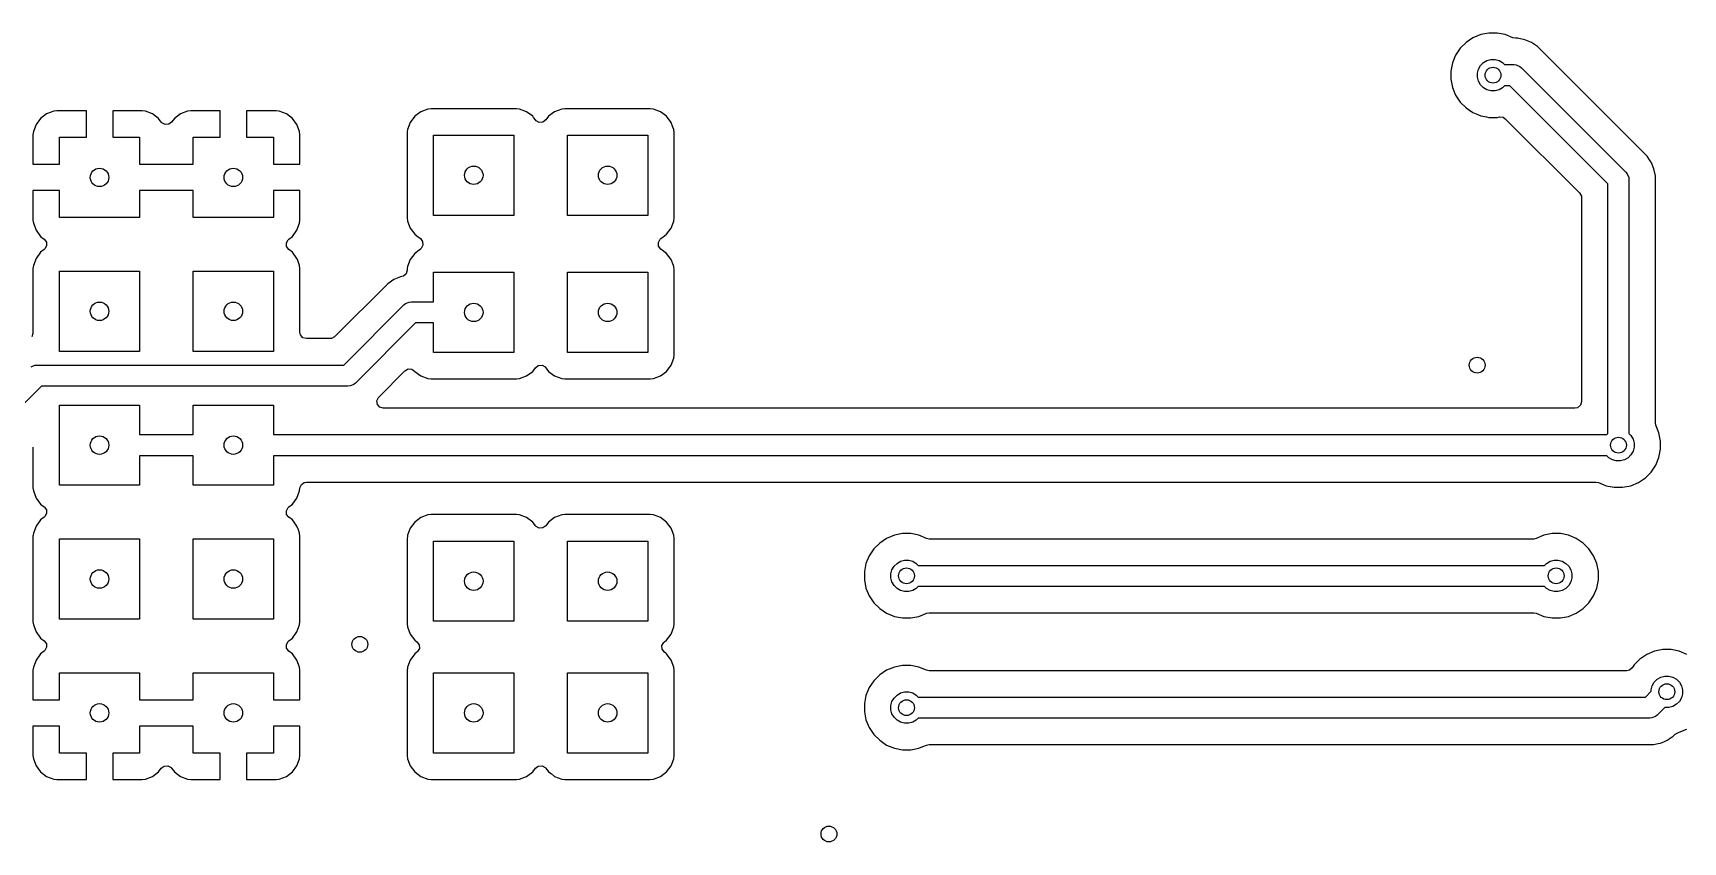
# Model space of a CAD drawing. Header units: inches. Extents: x -1.73 to 1.75, y 0.02 to 4.69.
# Drawn here: x -0.531 to 0.702, y 3.447 to 4.051 of the extents above; entities that cross this region are included whole.
import ezdxf

# ---------------------------------------------------------------- set-up
doc = ezdxf.new("R2010")
doc.units = ezdxf.units.IN
doc.header["$MEASUREMENT"] = 0
doc.layers.add('BLACK', color=250, linetype='CONTINUOUS')

msp = doc.modelspace()

# ---------------------------------------------------------------- linework, layer by layer
at = {"layer": 'BLACK', "linetype": 'CONTINUOUS'}
for p, q in [((0.54, 4.0442), (0.5356, 4.0398)), ((0.5451, 4.0476), (0.54, 4.0442)), ((0.54, 4.0442), (0.54, 4.0442)), ((0.5509, 4.05), (0.5451, 4.0476)), ((0.5451, 4.0476), (0.5451, 4.0476)), ((0.557, 4.0512), (0.5509, 4.05)), ((0.5509, 4.05), (0.5509, 4.05)), ((0.5632, 4.0512), (0.557, 4.0512)), ((0.557, 4.0512), (0.557, 4.0512)), ((0.5693, 4.05), (0.5632, 4.0512)), ((0.5632, 4.0512), (0.5632, 4.0512)), ((0.5749, 4.0476), (0.5693, 4.05)), ((0.5693, 4.05), (0.5693, 4.05)), ((0.5768, 4.0473), (0.5749, 4.0476)), ((0.5785, 4.0473), (0.5768, 4.0473)), ((0.5839, 4.0462), (0.5785, 4.0473)), ((0.5785, 4.0473), (0.5785, 4.0473)), ((0.5785, 4.0473), (0.5785, 4.0473)), ((0.5889, 4.0441), (0.5839, 4.0462)), ((0.5839, 4.0462), (0.5839, 4.0462)), ((0.5934, 4.0411), (0.5889, 4.0441)), ((0.5321, 4.0346), (0.5298, 4.0289)), ((0.5356, 4.0398), (0.5321, 4.0346)), ((0.5321, 4.0346), (0.5321, 4.0346)), ((0.5356, 4.0398), (0.5356, 4.0398)), ((0.5556, 4.0306), (0.5585, 4.0314)), ((0.5585, 4.0314), (0.5616, 4.0314)), ((0.5616, 4.0314), (0.5646, 4.0306)), ((0.6752, 3.9593), (0.5934, 4.0411)), ((0.5298, 4.0289), (0.5286, 4.0228)), ((0.5286, 4.0228), (0.5286, 4.0166)), ((0.5298, 4.0289), (0.5298, 4.0289)), ((0.5484, 4.0212), (0.5492, 4.0242)), ((0.5484, 4.0181), (0.5484, 4.0212)), ((0.5492, 4.0242), (0.5507, 4.0269)), ((0.5507, 4.0269), (0.5529, 4.0291)), ((0.5529, 4.0291), (0.5556, 4.0306)), ((0.5646, 4.0306), (0.5673, 4.0291)), ((0.5673, 4.0291), (0.5688, 4.0276)), ((0.5688, 4.0276), (0.5758, 4.0276)), ((0.5758, 4.0276), (0.5774, 4.0274)), ((0.5774, 4.0274), (0.5802, 4.0262)), ((0.5802, 4.0262), (0.5814, 4.0253)), ((0.5814, 4.0253), (0.6593, 3.9473)), ((0.5286, 4.0166), (0.5298, 4.0105)), ((0.5298, 4.0105), (0.5298, 4.0105)), ((0.5298, 4.0105), (0.5321, 4.0048)), ((0.5492, 4.0152), (0.5484, 4.0181)), ((0.5507, 4.0125), (0.5492, 4.0152)), ((0.5529, 4.0103), (0.5507, 4.0125)), ((0.5556, 4.0088), (0.5529, 4.0103)), ((0.5585, 4.008), (0.5556, 4.0088)), ((0.5616, 4.008), (0.5585, 4.008)), ((0.5646, 4.0088), (0.5616, 4.008)), ((0.5673, 4.0103), (0.5646, 4.0088)), ((0.5688, 4.0118), (0.5673, 4.0103)), ((0.5726, 4.0118), (0.5688, 4.0118)), ((0.6459, 3.9385), (0.5726, 4.0118)), ((-0.2356, 3.9943), (-0.2409, 3.9924)), ((-0.2332, 3.9946), (-0.2356, 3.9943)), ((-0.1695, 3.9946), (-0.2332, 3.9946)), ((-0.2332, 3.9946), (-0.2332, 3.9946)), ((-0.1671, 3.9943), (-0.1695, 3.9946)), ((-0.1695, 3.9946), (-0.1695, 3.9946)), ((-0.1695, 3.9946), (-0.1695, 3.9946)), ((-0.1695, 3.9946), (-0.1695, 3.9946)), ((-0.1618, 3.9924), (-0.1671, 3.9943)), ((-0.1671, 3.9943), (-0.1671, 3.9943)), ((-0.1356, 3.9943), (-0.1409, 3.9924)), ((-0.1332, 3.9946), (-0.1356, 3.9943)), ((-0.0695, 3.9946), (-0.1332, 3.9946)), ((-0.1332, 3.9946), (-0.1332, 3.9946)), ((-0.0671, 3.9943), (-0.0695, 3.9946)), ((-0.0695, 3.9946), (-0.0695, 3.9946)), ((-0.0695, 3.9946), (-0.0695, 3.9946)), ((-0.0695, 3.9946), (-0.0695, 3.9946)), ((-0.0618, 3.9924), (-0.0671, 3.9943)), ((-0.0671, 3.9943), (-0.0671, 3.9943)), ((0.5321, 4.0048), (0.5321, 4.0048)), ((0.5321, 4.0048), (0.5356, 3.9996)), ((0.5356, 3.9996), (0.5356, 3.9996)), ((0.5356, 3.9996), (0.54, 3.9952)), ((0.54, 3.9952), (0.54, 3.9952)), ((0.54, 3.9952), (0.5451, 3.9918)), ((-0.5283, 3.9828), (-0.5303, 3.9775)), ((-0.5249, 3.9874), (-0.5283, 3.9828)), ((-0.5283, 3.9828), (-0.5283, 3.9828)), ((-0.5204, 3.9908), (-0.5249, 3.9874)), ((-0.5249, 3.9874), (-0.5249, 3.9874)), ((-0.5151, 3.9927), (-0.5204, 3.9908)), ((-0.5204, 3.9908), (-0.5204, 3.9908)), ((-0.5128, 3.993), (-0.5151, 3.9927)), ((-0.5151, 3.9927), (-0.5151, 3.9927)), ((-0.4907, 3.993), (-0.5128, 3.993)), ((-0.4907, 3.9733), (-0.4907, 3.993)), ((-0.449, 3.993), (-0.471, 3.993)), ((-0.471, 3.993), (-0.471, 3.9733)), ((-0.4466, 3.9927), (-0.449, 3.993)), ((-0.4413, 3.9908), (-0.4466, 3.9927)), ((-0.4466, 3.9927), (-0.4466, 3.9927)), ((-0.4368, 3.9874), (-0.4413, 3.9908)), ((-0.4413, 3.9908), (-0.4413, 3.9908)), ((-0.4348, 3.9847), (-0.4368, 3.9874)), ((-0.4343, 3.9841), (-0.4348, 3.9847)), ((-0.4319, 3.9828), (-0.4343, 3.9841)), ((-0.4292, 3.983), (-0.4319, 3.9828)), ((-0.427, 3.9847), (-0.4292, 3.983)), ((-0.4249, 3.9874), (-0.427, 3.9847)), ((-0.4204, 3.9908), (-0.4249, 3.9874)), ((-0.4151, 3.9927), (-0.4204, 3.9908)), ((-0.4204, 3.9908), (-0.4204, 3.9908)), ((-0.4128, 3.993), (-0.4151, 3.9927)), ((-0.4151, 3.9927), (-0.4151, 3.9927)), ((-0.3907, 3.993), (-0.4128, 3.993)), ((-0.3907, 3.9733), (-0.3907, 3.993)), ((-0.349, 3.993), (-0.371, 3.993)), ((-0.371, 3.993), (-0.371, 3.9733)), ((-0.3466, 3.9927), (-0.349, 3.993)), ((-0.3413, 3.9908), (-0.3466, 3.9927)), ((-0.3466, 3.9927), (-0.3466, 3.9927)), ((-0.3368, 3.9874), (-0.3413, 3.9908)), ((-0.3413, 3.9908), (-0.3413, 3.9908)), ((-0.3334, 3.9828), (-0.3368, 3.9874)), ((-0.3368, 3.9874), (-0.3368, 3.9874)), ((-0.3314, 3.9775), (-0.3334, 3.9828)), ((-0.3334, 3.9828), (-0.3334, 3.9828)), ((-0.2488, 3.9844), (-0.2508, 3.9791)), ((-0.2454, 3.989), (-0.2488, 3.9844)), ((-0.2488, 3.9844), (-0.2488, 3.9844)), ((-0.2409, 3.9924), (-0.2454, 3.989)), ((-0.2454, 3.989), (-0.2454, 3.989)), ((-0.2409, 3.9924), (-0.2409, 3.9924)), ((-0.1573, 3.989), (-0.1618, 3.9924)), ((-0.1618, 3.9924), (-0.1618, 3.9924)), ((-0.1567, 3.9882), (-0.1573, 3.989)), ((-0.1573, 3.989), (-0.1573, 3.989)), ((-0.1573, 3.989), (-0.1573, 3.989)), ((-0.1553, 3.9863), (-0.1567, 3.9882)), ((-0.1548, 3.9857), (-0.1553, 3.9863)), ((-0.1524, 3.9844), (-0.1548, 3.9857)), ((-0.1496, 3.9846), (-0.1524, 3.9844)), ((-0.1474, 3.9863), (-0.1496, 3.9846)), ((-0.1454, 3.989), (-0.1474, 3.9863)), ((-0.1409, 3.9924), (-0.1454, 3.989)), ((-0.1409, 3.9924), (-0.1409, 3.9924)), ((-0.0573, 3.989), (-0.0618, 3.9924)), ((-0.0618, 3.9924), (-0.0618, 3.9924)), ((-0.0539, 3.9844), (-0.0573, 3.989)), ((-0.0573, 3.989), (-0.0573, 3.989)), ((-0.0526, 3.9809), (-0.0539, 3.9844)), ((-0.0539, 3.9844), (-0.0539, 3.9844)), ((0.5451, 3.9918), (0.5451, 3.9918)), ((0.5451, 3.9918), (0.5475, 3.9908)), ((0.5475, 3.9908), (0.5509, 3.9894)), ((0.5509, 3.9894), (0.5552, 3.9885)), ((0.5552, 3.9885), (0.557, 3.9882)), ((0.557, 3.9882), (0.557, 3.9882)), ((0.557, 3.9882), (0.557, 3.9882)), ((0.557, 3.9882), (0.5632, 3.9882)), ((0.5632, 3.9882), (0.5649, 3.9885)), ((0.5649, 3.9885), (0.5677, 3.9883)), ((0.5677, 3.9883), (0.5693, 3.9872)), ((0.5693, 3.9872), (0.6248, 3.9317)), ((-0.5303, 3.9775), (-0.5306, 3.9752)), ((-0.5306, 3.9752), (-0.5306, 3.9531)), ((-0.5303, 3.9775), (-0.5303, 3.9775)), ((-0.5109, 3.9531), (-0.5109, 3.9733)), ((-0.5109, 3.9733), (-0.4907, 3.9733)), ((-0.471, 3.9733), (-0.4509, 3.9733)), ((-0.4509, 3.9733), (-0.4509, 3.9531)), ((-0.4109, 3.9531), (-0.4109, 3.9733)), ((-0.4109, 3.9733), (-0.3907, 3.9733)), ((-0.371, 3.9733), (-0.3509, 3.9733)), ((-0.3509, 3.9733), (-0.3509, 3.9531)), ((-0.3312, 3.9752), (-0.3314, 3.9775)), ((-0.3314, 3.9775), (-0.3314, 3.9775)), ((-0.3312, 3.9531), (-0.3312, 3.9752)), ((-0.3312, 3.9752), (-0.3312, 3.9752)), ((-0.251, 3.9775), (-0.2511, 3.9768)), ((-0.2511, 3.9768), (-0.2511, 3.9768)), ((-0.2511, 3.9768), (-0.2511, 3.913)), ((-0.2508, 3.9791), (-0.251, 3.9775)), ((-0.2313, 3.9149), (-0.2313, 3.9749)), ((-0.2313, 3.9749), (-0.1713, 3.9749)), ((-0.1713, 3.9749), (-0.1713, 3.9149)), ((-0.1313, 3.9149), (-0.1313, 3.9749)), ((-0.1313, 3.9749), (-0.0713, 3.9749)), ((-0.0713, 3.9749), (-0.0713, 3.9149)), ((-0.0519, 3.9791), (-0.0526, 3.9809)), ((-0.0516, 3.9768), (-0.0519, 3.9791)), ((-0.0516, 3.913), (-0.0516, 3.9768)), ((0.6776, 3.9557), (0.6752, 3.9593)), ((0.6752, 3.9593), (0.6752, 3.9593)), ((-0.5306, 3.9531), (-0.5109, 3.9531)), ((-0.4509, 3.9531), (-0.4109, 3.9531)), ((-0.3509, 3.9531), (-0.3312, 3.9531)), ((0.6593, 3.9473), (0.6603, 3.9461)), ((0.6603, 3.9461), (0.6615, 3.9433)), ((0.6782, 3.9548), (0.6776, 3.9557)), ((0.6776, 3.9557), (0.6776, 3.9557)), ((0.6776, 3.9557), (0.6776, 3.9557)), ((0.6785, 3.9541), (0.6782, 3.9548)), ((0.6782, 3.9548), (0.6782, 3.9548)), ((0.6803, 3.9498), (0.6785, 3.9541)), ((0.6814, 3.9444), (0.6803, 3.9498)), ((0.6803, 3.9498), (0.6803, 3.9498)), ((0.6803, 3.9498), (0.6803, 3.9498)), ((0.6814, 3.7601), (0.6814, 3.9444)), ((-0.5109, 3.9335), (-0.5306, 3.9335)), ((-0.5306, 3.9335), (-0.5306, 3.9114)), ((-0.5109, 3.9133), (-0.5109, 3.9335)), ((-0.4109, 3.9335), (-0.4509, 3.9335)), ((-0.4509, 3.9335), (-0.4509, 3.9133)), ((-0.4109, 3.9133), (-0.4109, 3.9335)), ((-0.3312, 3.9335), (-0.3509, 3.9335)), ((-0.3509, 3.9335), (-0.3509, 3.9133)), ((-0.3312, 3.9114), (-0.3312, 3.9335)), ((0.6459, 3.752), (0.6459, 3.9385)), ((0.6615, 3.9433), (0.6616, 3.9417)), ((0.6616, 3.9417), (0.6616, 3.752)), ((0.6248, 3.9317), (0.6261, 3.9293)), ((0.6261, 3.9293), (0.6262, 3.9283)), ((0.6262, 3.9283), (0.6262, 3.7758)), ((-0.5306, 3.9114), (-0.5303, 3.9091)), ((-0.5303, 3.9091), (-0.5303, 3.9091)), ((-0.5303, 3.9091), (-0.5283, 3.9038)), ((-0.4509, 3.9133), (-0.5109, 3.9133)), ((-0.3509, 3.9133), (-0.4109, 3.9133)), ((-0.3334, 3.9038), (-0.3314, 3.9091)), ((-0.3314, 3.9091), (-0.3312, 3.9114)), ((-0.3314, 3.9091), (-0.3314, 3.9091)), ((-0.3312, 3.9114), (-0.3312, 3.9114)), ((-0.2511, 3.913), (-0.2511, 3.913)), ((-0.2511, 3.913), (-0.2508, 3.9107)), ((-0.2508, 3.9107), (-0.2488, 3.9053)), ((-0.1713, 3.9149), (-0.2313, 3.9149)), ((-0.0713, 3.9149), (-0.1313, 3.9149)), ((-0.0539, 3.9053), (-0.0519, 3.9107)), ((-0.0519, 3.9107), (-0.0516, 3.913)), ((-0.5283, 3.9038), (-0.5283, 3.9038)), ((-0.5283, 3.9038), (-0.5249, 3.8992)), ((-0.5249, 3.8992), (-0.5222, 3.8972)), ((-0.5222, 3.8972), (-0.5206, 3.895)), ((-0.3413, 3.8944), (-0.34, 3.8968)), ((-0.34, 3.8968), (-0.3395, 3.8972)), ((-0.3395, 3.8972), (-0.3368, 3.8992)), ((-0.3368, 3.8992), (-0.3334, 3.9038)), ((-0.3368, 3.8992), (-0.3368, 3.8992)), ((-0.3334, 3.9038), (-0.3334, 3.9038)), ((-0.2488, 3.9053), (-0.2488, 3.9053)), ((-0.2488, 3.9053), (-0.2454, 3.9008)), ((-0.2454, 3.9008), (-0.2454, 3.9008)), ((-0.2454, 3.9008), (-0.2454, 3.9008)), ((-0.2454, 3.9008), (-0.2438, 3.8996)), ((-0.2438, 3.8996), (-0.2412, 3.8976)), ((-0.2412, 3.8976), (-0.2395, 3.8954)), ((-0.2395, 3.8954), (-0.2393, 3.8927)), ((-0.0634, 3.8947), (-0.0621, 3.8972)), ((-0.0621, 3.8972), (-0.0615, 3.8976)), ((-0.0615, 3.8976), (-0.0589, 3.8996)), ((-0.0589, 3.8996), (-0.0573, 3.9008)), ((-0.0573, 3.9008), (-0.0539, 3.9053)), ((-0.5283, 3.8828), (-0.5303, 3.8775)), ((-0.5249, 3.8874), (-0.5283, 3.8828)), ((-0.5283, 3.8828), (-0.5283, 3.8828)), ((-0.5222, 3.8894), (-0.5249, 3.8874)), ((-0.5217, 3.8899), (-0.5222, 3.8894)), ((-0.5204, 3.8923), (-0.5217, 3.8899)), ((-0.5206, 3.895), (-0.5204, 3.8923)), ((-0.3412, 3.8916), (-0.3413, 3.8944)), ((-0.3395, 3.8894), (-0.3412, 3.8916)), ((-0.3368, 3.8874), (-0.3395, 3.8894)), ((-0.3334, 3.8828), (-0.3368, 3.8874)), ((-0.3331, 3.8821), (-0.3334, 3.8828)), ((-0.3334, 3.8828), (-0.3334, 3.8828)), ((-0.2454, 3.8866), (-0.2488, 3.8821)), ((-0.2412, 3.8898), (-0.2454, 3.8866)), ((-0.2406, 3.8902), (-0.2412, 3.8898)), ((-0.2393, 3.8927), (-0.2406, 3.8902)), ((-0.0632, 3.892), (-0.0634, 3.8947)), ((-0.0615, 3.8898), (-0.0632, 3.892)), ((-0.0573, 3.8866), (-0.0615, 3.8898)), ((-0.0539, 3.8821), (-0.0573, 3.8866)), ((-0.0573, 3.8866), (-0.0573, 3.8866)), ((-0.5303, 3.8775), (-0.5306, 3.8752)), ((-0.5306, 3.8752), (-0.5306, 3.8752)), ((-0.5306, 3.8752), (-0.5306, 3.8752)), ((-0.5306, 3.8752), (-0.5306, 3.8268)), ((-0.5109, 3.8133), (-0.5109, 3.8733)), ((-0.5109, 3.8733), (-0.4509, 3.8733)), ((-0.4509, 3.8733), (-0.4509, 3.8133)), ((-0.4109, 3.8133), (-0.4109, 3.8733)), ((-0.4109, 3.8733), (-0.3509, 3.8733)), ((-0.3509, 3.8733), (-0.3509, 3.8133)), ((-0.3314, 3.8775), (-0.3331, 3.8821)), ((-0.3312, 3.8752), (-0.3314, 3.8775)), ((-0.3312, 3.8277), (-0.3312, 3.8752)), ((-0.3312, 3.8752), (-0.3312, 3.8752)), ((-0.3312, 3.8752), (-0.3312, 3.8752)), ((-0.2518, 3.8714), (-0.2539, 3.8696)), ((-0.2511, 3.874), (-0.2518, 3.8714)), ((-0.251, 3.8752), (-0.2511, 3.8744)), ((-0.2511, 3.8744), (-0.2511, 3.8744)), ((-0.2511, 3.8744), (-0.2511, 3.874)), ((-0.2508, 3.8768), (-0.251, 3.8752)), ((-0.2488, 3.8821), (-0.2508, 3.8768)), ((-0.2488, 3.8821), (-0.2488, 3.8821)), ((-0.2313, 3.8504), (-0.2313, 3.8725)), ((-0.2313, 3.8725), (-0.1713, 3.8725)), ((-0.1713, 3.8725), (-0.1713, 3.8125)), ((-0.1313, 3.8125), (-0.1313, 3.8725)), ((-0.1313, 3.8725), (-0.0713, 3.8725)), ((-0.0713, 3.8725), (-0.0713, 3.8125)), ((-0.0522, 3.8775), (-0.0539, 3.8821)), ((-0.0539, 3.8821), (-0.0539, 3.8821)), ((-0.0519, 3.8768), (-0.0522, 3.8775)), ((-0.0516, 3.8744), (-0.0519, 3.8768)), ((-0.0516, 3.8106), (-0.0516, 3.8744)), ((-0.2656, 3.8639), (-0.3053, 3.8243)), ((-0.2611, 3.867), (-0.2656, 3.8639)), ((-0.2656, 3.8639), (-0.2656, 3.8639)), ((-0.2561, 3.869), (-0.2611, 3.867)), ((-0.255, 3.8692), (-0.2561, 3.869)), ((-0.2539, 3.8696), (-0.255, 3.8693)), ((-0.255, 3.8693), (-0.255, 3.8692)), ((-0.2985, 3.8031), (-0.2536, 3.8481)), ((-0.2536, 3.8481), (-0.2524, 3.8491)), ((-0.2524, 3.8491), (-0.2496, 3.8502)), ((-0.2496, 3.8502), (-0.248, 3.8504)), ((-0.248, 3.8504), (-0.2313, 3.8504)), ((-0.2448, 3.8346), (-0.2897, 3.7897)), ((-0.2313, 3.8346), (-0.2448, 3.8346)), ((-0.2313, 3.8125), (-0.2313, 3.8346)), ((-0.5306, 3.8268), (-0.5314, 3.8242)), ((-0.3307, 3.8257), (-0.3312, 3.8277)), ((-0.3289, 3.8236), (-0.3307, 3.8257)), ((-0.3263, 3.8229), (-0.3289, 3.8236)), ((-0.3087, 3.8229), (-0.3263, 3.8229)), ((-0.3077, 3.823), (-0.3087, 3.8229)), ((-0.3053, 3.8243), (-0.3077, 3.823)), ((-0.4509, 3.8133), (-0.5109, 3.8133)), ((-0.3509, 3.8133), (-0.4109, 3.8133)), ((-0.1713, 3.8125), (-0.2313, 3.8125)), ((-0.0713, 3.8125), (-0.1313, 3.8125)), ((-0.0519, 3.8083), (-0.0516, 3.8106)), ((-0.5319, 3.8018), (-0.5291, 3.803)), ((-0.5291, 3.803), (-0.5276, 3.8031)), ((-0.5276, 3.8031), (-0.2985, 3.8031)), ((-0.2723, 3.7792), (-0.2527, 3.7989)), ((-0.2527, 3.7989), (-0.2503, 3.8002)), ((-0.2503, 3.8002), (-0.2475, 3.8)), ((-0.2475, 3.8), (-0.2457, 3.7986)), ((-0.2457, 3.7986), (-0.2457, 3.7987)), ((-0.2457, 3.7987), (-0.2454, 3.7984)), ((-0.2454, 3.7984), (-0.2454, 3.7984)), ((-0.2454, 3.7984), (-0.2454, 3.7984)), ((-0.2454, 3.7984), (-0.2409, 3.795)), ((-0.1618, 3.795), (-0.1573, 3.7984)), ((-0.1573, 3.7984), (-0.1553, 3.8011)), ((-0.1553, 3.8011), (-0.1531, 3.8028)), ((-0.1531, 3.8028), (-0.1503, 3.803)), ((-0.1503, 3.803), (-0.1479, 3.8017)), ((-0.1479, 3.8017), (-0.1474, 3.8011)), ((-0.1474, 3.8011), (-0.1454, 3.7984)), ((-0.1454, 3.7984), (-0.1454, 3.7984)), ((-0.1454, 3.7984), (-0.1409, 3.795)), ((-0.0618, 3.795), (-0.0573, 3.7984)), ((-0.0573, 3.7984), (-0.0539, 3.803)), ((-0.0539, 3.803), (-0.0519, 3.8083)), ((-0.5243, 3.7874), (-0.6693, 3.6424)), ((-0.2953, 3.7874), (-0.5243, 3.7874)), ((-0.2937, 3.7876), (-0.2953, 3.7874)), ((-0.2909, 3.7887), (-0.2937, 3.7876)), ((-0.2897, 3.7897), (-0.2909, 3.7887)), ((-0.2409, 3.795), (-0.2409, 3.795)), ((-0.2409, 3.795), (-0.2356, 3.7931)), ((-0.2356, 3.7931), (-0.2356, 3.7931)), ((-0.2356, 3.7931), (-0.2353, 3.793)), ((-0.2353, 3.793), (-0.2332, 3.7928)), ((-0.2332, 3.7928), (-0.1695, 3.7928)), ((-0.1695, 3.7928), (-0.1671, 3.7931)), ((-0.1671, 3.7931), (-0.1618, 3.795)), ((-0.1409, 3.795), (-0.1409, 3.795)), ((-0.1409, 3.795), (-0.1356, 3.7931)), ((-0.1356, 3.7931), (-0.1356, 3.7931)), ((-0.1356, 3.7931), (-0.1353, 3.793)), ((-0.1353, 3.793), (-0.1332, 3.7928)), ((-0.1332, 3.7928), (-0.0695, 3.7928)), ((-0.0695, 3.7928), (-0.0671, 3.7931)), ((-0.0671, 3.7931), (-0.0618, 3.795)), ((-0.5109, 3.7133), (-0.5109, 3.7733)), ((-0.5109, 3.7733), (-0.4509, 3.7733)), ((-0.4509, 3.7733), (-0.4509, 3.7512)), ((-0.4109, 3.7512), (-0.4109, 3.7733)), ((-0.4109, 3.7733), (-0.3509, 3.7733)), ((-0.3509, 3.7733), (-0.3509, 3.7512)), ((-0.2737, 3.7765), (-0.2726, 3.779)), ((-0.2733, 3.7737), (-0.2737, 3.7765)), ((-0.2715, 3.7717), (-0.2733, 3.7737)), ((-0.2726, 3.779), (-0.2723, 3.7792)), ((0.6254, 3.7731), (0.6233, 3.7713)), ((0.6262, 3.7758), (0.6254, 3.7731)), ((-0.2689, 3.7709), (-0.2715, 3.7717)), ((0.6213, 3.7709), (-0.2689, 3.7709)), ((0.6233, 3.7713), (0.6213, 3.7709)), ((0.6817, 3.7582), (0.6814, 3.7601)), ((-0.4509, 3.7512), (-0.4109, 3.7512)), ((-0.3509, 3.7512), (0.6451, 3.7512)), ((0.6451, 3.7512), (0.6459, 3.752)), ((0.6616, 3.752), (0.6631, 3.7505)), ((0.6631, 3.7505), (0.6647, 3.7478)), ((0.6647, 3.7478), (0.6655, 3.7448)), ((0.6841, 3.7525), (0.6817, 3.7582)), ((0.6853, 3.7464), (0.6841, 3.7525)), ((0.6841, 3.7525), (0.6841, 3.7525)), ((-0.5306, 3.7418), (-0.5306, 3.7415)), ((-0.5306, 3.7415), (-0.5306, 3.7114)), ((-0.4109, 3.7354), (-0.4509, 3.7354)), ((-0.4509, 3.7354), (-0.4509, 3.7133)), ((-0.4109, 3.7133), (-0.4109, 3.7354)), ((0.6451, 3.7354), (-0.3509, 3.7354)), ((-0.3509, 3.7354), (-0.3509, 3.7133)), ((0.6466, 3.7339), (0.6451, 3.7354)), ((0.6631, 3.7361), (0.661, 3.7339)), ((0.6647, 3.7388), (0.6631, 3.7361)), ((0.6655, 3.7418), (0.6647, 3.7388)), ((0.6655, 3.7448), (0.6655, 3.7418)), ((0.6841, 3.7341), (0.6853, 3.7402)), ((0.6853, 3.7402), (0.6853, 3.7464)), ((0.6853, 3.7464), (0.6853, 3.7464)), ((0.6853, 3.7464), (0.6853, 3.7464)), ((0.6493, 3.7324), (0.6466, 3.7339)), ((0.6522, 3.7316), (0.6493, 3.7324)), ((0.6553, 3.7316), (0.6522, 3.7316)), ((0.6583, 3.7324), (0.6553, 3.7316)), ((0.661, 3.7339), (0.6583, 3.7324)), ((0.6739, 3.7188), (0.6783, 3.7232)), ((0.6783, 3.7232), (0.6817, 3.7284)), ((0.6817, 3.7284), (0.6841, 3.7341)), ((-0.5306, 3.7114), (-0.5306, 3.7114)), ((-0.5306, 3.7114), (-0.5303, 3.7091)), ((-0.4509, 3.7133), (-0.5109, 3.7133)), ((-0.3509, 3.7133), (-0.4109, 3.7133)), ((-0.3314, 3.7091), (-0.3312, 3.7114)), ((-0.3312, 3.7114), (-0.3301, 3.7139)), ((-0.3301, 3.7139), (-0.3279, 3.7155)), ((-0.3279, 3.7155), (-0.3263, 3.7157)), ((-0.3263, 3.7157), (0.637, 3.7157)), ((0.637, 3.7157), (0.6389, 3.7154)), ((0.6389, 3.7154), (0.6424, 3.7139)), ((0.6424, 3.7139), (0.6446, 3.713)), ((0.6446, 3.713), (0.6507, 3.7118)), ((0.6507, 3.7118), (0.6507, 3.7118)), ((0.6507, 3.7118), (0.6507, 3.7118)), ((0.6507, 3.7118), (0.6569, 3.7118)), ((0.6569, 3.7118), (0.663, 3.713)), ((0.6569, 3.7118), (0.6569, 3.7118)), ((0.663, 3.713), (0.6687, 3.7154)), ((0.6687, 3.7154), (0.6739, 3.7188)), ((-0.5303, 3.7091), (-0.5283, 3.7038)), ((-0.5283, 3.7038), (-0.5283, 3.7038)), ((-0.5283, 3.7038), (-0.5249, 3.6992)), ((-0.5249, 3.6992), (-0.5249, 3.6992)), ((-0.5249, 3.6992), (-0.5249, 3.6992)), ((-0.5249, 3.6992), (-0.523, 3.6978)), ((-0.3395, 3.6972), (-0.3368, 3.6992)), ((-0.3368, 3.6992), (-0.3334, 3.7038)), ((-0.3334, 3.7038), (-0.3314, 3.7091)), ((-0.5249, 3.6874), (-0.5283, 3.6828)), ((-0.5223, 3.6894), (-0.5249, 3.6874)), ((-0.523, 3.6978), (-0.5223, 3.6972)), ((-0.5223, 3.6972), (-0.5206, 3.695)), ((-0.5217, 3.6899), (-0.5223, 3.6894)), ((-0.5204, 3.6923), (-0.5217, 3.6899)), ((-0.5206, 3.695), (-0.5204, 3.6923)), ((-0.3413, 3.6943), (-0.34, 3.6968)), ((-0.3411, 3.6916), (-0.3413, 3.6943)), ((-0.3395, 3.6894), (-0.3411, 3.6916)), ((-0.34, 3.6968), (-0.3395, 3.6972)), ((-0.3368, 3.6874), (-0.3395, 3.6894)), ((-0.3356, 3.6858), (-0.3368, 3.6874)), ((-0.3334, 3.6828), (-0.3356, 3.6858)), ((-0.2454, 3.6858), (-0.2488, 3.6813)), ((-0.2409, 3.6892), (-0.2454, 3.6858)), ((-0.2454, 3.6858), (-0.2454, 3.6858)), ((-0.2356, 3.6912), (-0.2409, 3.6892)), ((-0.2409, 3.6892), (-0.2409, 3.6892)), ((-0.2332, 3.6914), (-0.2356, 3.6912)), ((-0.1695, 3.6914), (-0.2332, 3.6914)), ((-0.2332, 3.6914), (-0.2332, 3.6914)), ((-0.1671, 3.6912), (-0.1695, 3.6914)), ((-0.1695, 3.6914), (-0.1695, 3.6914)), ((-0.1695, 3.6914), (-0.1695, 3.6914)), ((-0.1695, 3.6914), (-0.1695, 3.6914)), ((-0.1618, 3.6892), (-0.1671, 3.6912)), ((-0.1671, 3.6912), (-0.1671, 3.6912)), ((-0.1573, 3.6858), (-0.1618, 3.6892)), ((-0.1618, 3.6892), (-0.1618, 3.6892)), ((-0.1564, 3.6847), (-0.1573, 3.6858)), ((-0.1573, 3.6858), (-0.1573, 3.6858)), ((-0.1573, 3.6858), (-0.1573, 3.6858)), ((-0.1454, 3.6858), (-0.1474, 3.6831)), ((-0.1409, 3.6892), (-0.1454, 3.6858)), ((-0.1356, 3.6912), (-0.1409, 3.6892)), ((-0.1409, 3.6892), (-0.1409, 3.6892)), ((-0.1332, 3.6914), (-0.1356, 3.6912)), ((-0.0695, 3.6914), (-0.1332, 3.6914)), ((-0.1332, 3.6914), (-0.1332, 3.6914)), ((-0.0671, 3.6912), (-0.0695, 3.6914)), ((-0.0695, 3.6914), (-0.0695, 3.6914)), ((-0.0695, 3.6914), (-0.0695, 3.6914)), ((-0.0695, 3.6914), (-0.0695, 3.6914)), ((-0.0618, 3.6892), (-0.0671, 3.6912)), ((-0.0671, 3.6912), (-0.0671, 3.6912)), ((-0.0573, 3.6858), (-0.0618, 3.6892)), ((-0.0618, 3.6892), (-0.0618, 3.6892)), ((-0.0539, 3.6813), (-0.0573, 3.6858)), ((-0.0573, 3.6858), (-0.0573, 3.6858)), ((-0.5305, 3.676), (-0.5306, 3.6752)), ((-0.5306, 3.6752), (-0.5306, 3.6752)), ((-0.5306, 3.6752), (-0.5306, 3.6114)), ((-0.5303, 3.6775), (-0.5305, 3.676)), ((-0.5283, 3.6828), (-0.5303, 3.6775)), ((-0.5283, 3.6828), (-0.5283, 3.6828)), ((-0.5109, 3.6133), (-0.5109, 3.6733)), ((-0.5109, 3.6733), (-0.4509, 3.6733)), ((-0.4509, 3.6733), (-0.4509, 3.6133)), ((-0.4109, 3.6133), (-0.4109, 3.6733)), ((-0.4109, 3.6733), (-0.3509, 3.6733)), ((-0.3509, 3.6733), (-0.3509, 3.6133)), ((-0.3323, 3.68), (-0.3334, 3.6828)), ((-0.3334, 3.6828), (-0.3334, 3.6828)), ((-0.3314, 3.6775), (-0.3323, 3.68)), ((-0.3312, 3.6752), (-0.3314, 3.6775)), ((-0.3312, 3.6736), (-0.3312, 3.6752)), ((-0.3312, 3.6114), (-0.3312, 3.6736)), ((-0.2509, 3.675), (-0.2511, 3.6736)), ((-0.2511, 3.6736), (-0.2511, 3.6736)), ((-0.2511, 3.6736), (-0.2511, 3.6098)), ((-0.2508, 3.676), (-0.2509, 3.675)), ((-0.2488, 3.6813), (-0.2508, 3.676)), ((-0.2488, 3.6813), (-0.2488, 3.6813)), ((-0.1553, 3.6831), (-0.1564, 3.6847)), ((-0.1548, 3.6826), (-0.1553, 3.6831)), ((-0.1524, 3.6813), (-0.1548, 3.6826)), ((-0.1496, 3.6815), (-0.1524, 3.6813)), ((-0.1474, 3.6831), (-0.1496, 3.6815)), ((-0.0519, 3.676), (-0.0539, 3.6813)), ((-0.0539, 3.6813), (-0.0539, 3.6813)), ((-0.0516, 3.6736), (-0.0519, 3.676)), ((-0.0519, 3.676), (-0.0519, 3.676)), ((-0.0516, 3.6488), (-0.0516, 3.6736)), ((0.1071, 3.6736), (0.102, 3.6701)), ((0.1129, 3.676), (0.1071, 3.6736)), ((0.1071, 3.6736), (0.1071, 3.6736)), ((0.1189, 3.6772), (0.1129, 3.676)), ((0.1129, 3.676), (0.1129, 3.676)), ((0.1252, 3.6772), (0.1189, 3.6772)), ((0.1189, 3.6772), (0.1189, 3.6772)), ((0.1312, 3.676), (0.1252, 3.6772)), ((0.1252, 3.6772), (0.1252, 3.6772)), ((0.1369, 3.6736), (0.1312, 3.676)), ((0.1312, 3.676), (0.1312, 3.676)), ((0.1388, 3.6732), (0.1369, 3.6736)), ((0.5906, 3.6732), (0.1388, 3.6732)), ((0.5924, 3.6736), (0.5906, 3.6732)), ((0.5981, 3.676), (0.5924, 3.6736)), ((0.6042, 3.6772), (0.5981, 3.676)), ((0.5981, 3.676), (0.5981, 3.676)), ((0.6104, 3.6772), (0.6042, 3.6772)), ((0.6042, 3.6772), (0.6042, 3.6772)), ((0.6165, 3.676), (0.6104, 3.6772)), ((0.6104, 3.6772), (0.6104, 3.6772)), ((0.6222, 3.6736), (0.6165, 3.676)), ((0.6165, 3.676), (0.6165, 3.676)), ((0.6274, 3.6701), (0.6222, 3.6736)), ((0.6222, 3.6736), (0.6222, 3.6736)), ((-0.2313, 3.6117), (-0.2313, 3.6717)), ((-0.2313, 3.6717), (-0.1713, 3.6717)), ((-0.1713, 3.6717), (-0.1713, 3.6117)), ((-0.1313, 3.6117), (-0.1313, 3.6717)), ((-0.1313, 3.6717), (-0.0713, 3.6717)), ((-0.0713, 3.6717), (-0.0713, 3.6117)), ((0.0976, 3.6658), (0.0941, 3.6606)), ((0.102, 3.6701), (0.0976, 3.6658)), ((0.0976, 3.6658), (0.0976, 3.6658)), ((0.102, 3.6701), (0.102, 3.6701)), ((0.6318, 3.6658), (0.6274, 3.6701)), ((0.6274, 3.6701), (0.6274, 3.6701)), ((0.6352, 3.6606), (0.6318, 3.6658)), ((0.6318, 3.6658), (0.6318, 3.6658)), ((-0.0516, 3.6098), (-0.0516, 3.6488)), ((0.0917, 3.6549), (0.0905, 3.6488)), ((0.0905, 3.6488), (0.0905, 3.6426)), ((0.0941, 3.6606), (0.0917, 3.6549)), ((0.0917, 3.6549), (0.0917, 3.6549)), ((0.0941, 3.6606), (0.0941, 3.6606)), ((0.1103, 3.6472), (0.1111, 3.6502)), ((0.1111, 3.6502), (0.1127, 3.6529)), ((0.1127, 3.6529), (0.1149, 3.655)), ((0.1149, 3.655), (0.1175, 3.6566)), ((0.1175, 3.6566), (0.1205, 3.6574)), ((0.1205, 3.6574), (0.1236, 3.6574)), ((0.1236, 3.6574), (0.1266, 3.6566)), ((0.1266, 3.6566), (0.1292, 3.655)), ((0.1292, 3.655), (0.1307, 3.6535)), ((0.1307, 3.6535), (0.5986, 3.6535)), ((0.5986, 3.6535), (0.6001, 3.655)), ((0.6001, 3.655), (0.6028, 3.6566)), ((0.6028, 3.6566), (0.6058, 3.6574)), ((0.6058, 3.6574), (0.6089, 3.6574)), ((0.6089, 3.6574), (0.6118, 3.6566)), ((0.6118, 3.6566), (0.6145, 3.655)), ((0.6145, 3.655), (0.6167, 3.6529)), ((0.6167, 3.6529), (0.6182, 3.6502)), ((0.6182, 3.6502), (0.619, 3.6472)), ((0.6376, 3.6549), (0.6352, 3.6606)), ((0.6352, 3.6606), (0.6352, 3.6606)), ((0.6388, 3.6488), (0.6376, 3.6549)), ((0.6376, 3.6549), (0.6376, 3.6549)), ((0.6376, 3.6549), (0.6376, 3.6549)), ((0.6388, 3.6426), (0.6388, 3.6488)), ((0.6388, 3.6488), (0.6388, 3.6488)), ((0.6388, 3.6488), (0.6388, 3.6488)), ((0.0905, 3.6426), (0.0917, 3.6365)), ((0.0917, 3.6365), (0.0917, 3.6365)), ((0.0917, 3.6365), (0.0941, 3.6307)), ((0.1103, 3.6441), (0.1103, 3.6472)), ((0.1111, 3.6411), (0.1103, 3.6441)), ((0.1127, 3.6385), (0.1111, 3.6411)), ((0.1149, 3.6363), (0.1127, 3.6385)), ((0.1175, 3.6348), (0.1149, 3.6363)), ((0.1292, 3.6363), (0.1266, 3.6348)), ((0.1307, 3.6378), (0.1292, 3.6363)), ((0.5986, 3.6378), (0.1307, 3.6378)), ((0.6001, 3.6363), (0.5986, 3.6378)), ((0.6028, 3.6348), (0.6001, 3.6363)), ((0.6145, 3.6363), (0.6118, 3.6348)), ((0.6167, 3.6385), (0.6145, 3.6363)), ((0.6182, 3.6411), (0.6167, 3.6385)), ((0.619, 3.6441), (0.6182, 3.6411)), ((0.619, 3.6472), (0.619, 3.6441)), ((0.6352, 3.6307), (0.6376, 3.6365)), ((0.6376, 3.6365), (0.6388, 3.6426)), ((0.0941, 3.6307), (0.0941, 3.6307)), ((0.0941, 3.6307), (0.0976, 3.6256)), ((0.0976, 3.6256), (0.0976, 3.6256)), ((0.0976, 3.6256), (0.102, 3.6212)), ((0.1205, 3.634), (0.1175, 3.6348)), ((0.1236, 3.634), (0.1205, 3.634)), ((0.1266, 3.6348), (0.1236, 3.634)), ((0.6058, 3.634), (0.6028, 3.6348)), ((0.6089, 3.634), (0.6058, 3.634)), ((0.6118, 3.6348), (0.6089, 3.634)), ((0.6274, 3.6212), (0.6318, 3.6256)), ((0.6318, 3.6256), (0.6352, 3.6307)), ((-0.4509, 3.6133), (-0.5109, 3.6133)), ((-0.3509, 3.6133), (-0.4109, 3.6133)), ((-0.1713, 3.6117), (-0.2313, 3.6117)), ((-0.0713, 3.6117), (-0.1313, 3.6117)), ((0.102, 3.6212), (0.102, 3.6212)), ((0.102, 3.6212), (0.1071, 3.6177)), ((0.1071, 3.6177), (0.1071, 3.6177)), ((0.1071, 3.6177), (0.1129, 3.6154)), ((0.1129, 3.6154), (0.1129, 3.6154)), ((0.1129, 3.6154), (0.1189, 3.6142)), ((0.1189, 3.6142), (0.1189, 3.6142)), ((0.1189, 3.6142), (0.1189, 3.6142)), ((0.1189, 3.6142), (0.1252, 3.6142)), ((0.1252, 3.6142), (0.1312, 3.6154)), ((0.1252, 3.6142), (0.1252, 3.6142)), ((0.1312, 3.6154), (0.1342, 3.6166)), ((0.1342, 3.6166), (0.1369, 3.6177)), ((0.1369, 3.6177), (0.1388, 3.6181)), ((0.1388, 3.6181), (0.5906, 3.6181)), ((0.5906, 3.6181), (0.5924, 3.6177)), ((0.5924, 3.6177), (0.5981, 3.6154)), ((0.5981, 3.6154), (0.5981, 3.6154)), ((0.5981, 3.6154), (0.6042, 3.6142)), ((0.6042, 3.6142), (0.6042, 3.6142)), ((0.6042, 3.6142), (0.6042, 3.6142)), ((0.6042, 3.6142), (0.6104, 3.6142)), ((0.6104, 3.6142), (0.6165, 3.6154)), ((0.6104, 3.6142), (0.6104, 3.6142)), ((0.6165, 3.6154), (0.6222, 3.6177)), ((0.6222, 3.6177), (0.6274, 3.6212)), ((-0.5306, 3.6114), (-0.5306, 3.6114)), ((-0.5306, 3.6114), (-0.5303, 3.6091)), ((-0.5303, 3.6091), (-0.5283, 3.6038)), ((-0.5283, 3.6038), (-0.5283, 3.6038)), ((-0.5283, 3.6038), (-0.5249, 3.5992)), ((-0.3368, 3.5992), (-0.3334, 3.6038)), ((-0.3334, 3.6038), (-0.3314, 3.6091)), ((-0.3314, 3.6091), (-0.3312, 3.6114)), ((-0.2511, 3.6098), (-0.2511, 3.6098)), ((-0.2511, 3.6098), (-0.2508, 3.6075)), ((-0.2508, 3.6075), (-0.2488, 3.6022)), ((-0.2488, 3.6022), (-0.2488, 3.6022)), ((-0.2488, 3.6022), (-0.2454, 3.5977)), ((-0.0573, 3.5977), (-0.0539, 3.6022)), ((-0.0539, 3.6022), (-0.0519, 3.6075)), ((-0.0519, 3.6075), (-0.0516, 3.6098)), ((-0.5249, 3.5874), (-0.5283, 3.5828)), ((-0.5249, 3.5992), (-0.5249, 3.5992)), ((-0.5249, 3.5992), (-0.5222, 3.5972)), ((-0.5222, 3.5894), (-0.5249, 3.5874)), ((-0.5222, 3.5972), (-0.5206, 3.595)), ((-0.5217, 3.5898), (-0.5222, 3.5894)), ((-0.5204, 3.5923), (-0.5217, 3.5898)), ((-0.5206, 3.595), (-0.5204, 3.5923)), ((-0.3413, 3.5943), (-0.34, 3.5967)), ((-0.3412, 3.5916), (-0.3413, 3.5943)), ((-0.3395, 3.5894), (-0.3412, 3.5916)), ((-0.34, 3.5967), (-0.3395, 3.5972)), ((-0.3395, 3.5972), (-0.3368, 3.5992)), ((-0.3368, 3.5874), (-0.3395, 3.5894)), ((-0.3334, 3.5828), (-0.3368, 3.5874)), ((-0.2454, 3.5874), (-0.2488, 3.5828)), ((-0.2454, 3.5977), (-0.2454, 3.5977)), ((-0.2454, 3.5977), (-0.2438, 3.5964)), ((-0.2438, 3.5886), (-0.2454, 3.5874)), ((-0.2454, 3.5874), (-0.2454, 3.5874)), ((-0.2438, 3.5964), (-0.2421, 3.5942)), ((-0.2433, 3.5891), (-0.2438, 3.5886)), ((-0.2419, 3.5915), (-0.2433, 3.5891)), ((-0.2421, 3.5942), (-0.2419, 3.5915)), ((-0.0608, 3.5936), (-0.0594, 3.596)), ((-0.0606, 3.5908), (-0.0608, 3.5936)), ((-0.0589, 3.5886), (-0.0606, 3.5908)), ((-0.0594, 3.596), (-0.0589, 3.5964)), ((-0.0589, 3.5964), (-0.0573, 3.5977)), ((-0.0578, 3.5878), (-0.0589, 3.5886)), ((-0.0573, 3.5874), (-0.0578, 3.5878)), ((-0.0539, 3.5828), (-0.0573, 3.5874)), ((-0.0573, 3.5874), (-0.0573, 3.5874)), ((0.6751, 3.587), (0.6699, 3.5835)), ((0.6808, 3.5894), (0.6751, 3.587)), ((0.6751, 3.587), (0.6751, 3.587)), ((0.6869, 3.5906), (0.6808, 3.5894)), ((0.6808, 3.5894), (0.6808, 3.5894)), ((0.6931, 3.5906), (0.6869, 3.5906)), ((0.6869, 3.5906), (0.6869, 3.5906)), ((0.6992, 3.5894), (0.6931, 3.5906)), ((0.6931, 3.5906), (0.6931, 3.5906)), ((0.7049, 3.587), (0.6992, 3.5894)), ((0.6992, 3.5894), (0.6992, 3.5894)), ((-0.5303, 3.5775), (-0.5306, 3.5752)), ((-0.5306, 3.5752), (-0.5306, 3.5531)), ((-0.5283, 3.5828), (-0.5303, 3.5775)), ((-0.5303, 3.5775), (-0.5303, 3.5775)), ((-0.5283, 3.5828), (-0.5283, 3.5828)), ((-0.3314, 3.5775), (-0.3334, 3.5828)), ((-0.3334, 3.5828), (-0.3334, 3.5828)), ((-0.3312, 3.5752), (-0.3314, 3.5775)), ((-0.3314, 3.5775), (-0.3314, 3.5775)), ((-0.3312, 3.5531), (-0.3312, 3.5752)), ((-0.3312, 3.5752), (-0.3312, 3.5752)), ((-0.2509, 3.577), (-0.2511, 3.5752)), ((-0.2511, 3.5752), (-0.2511, 3.5752)), ((-0.2511, 3.5752), (-0.2511, 3.5114)), ((-0.2508, 3.5775), (-0.2509, 3.577)), ((-0.2488, 3.5828), (-0.2508, 3.5775)), ((-0.2488, 3.5828), (-0.2488, 3.5828)), ((-0.0519, 3.5775), (-0.0539, 3.5828)), ((-0.0539, 3.5828), (-0.0539, 3.5828)), ((-0.0516, 3.5752), (-0.0519, 3.5775)), ((-0.0519, 3.5775), (-0.0519, 3.5775)), ((-0.0516, 3.5503), (-0.0516, 3.5752)), ((0.1071, 3.5752), (0.102, 3.5717)), ((0.1129, 3.5775), (0.1071, 3.5752)), ((0.1071, 3.5752), (0.1071, 3.5752)), ((0.1189, 3.5788), (0.1129, 3.5775)), ((0.1129, 3.5775), (0.1129, 3.5775)), ((0.1252, 3.5788), (0.1189, 3.5788)), ((0.1189, 3.5788), (0.1189, 3.5788)), ((0.1312, 3.5775), (0.1252, 3.5788)), ((0.1252, 3.5788), (0.1252, 3.5788)), ((0.1369, 3.5752), (0.1312, 3.5775)), ((0.1312, 3.5775), (0.1312, 3.5775)), ((0.1388, 3.5748), (0.1369, 3.5752)), ((0.66, 3.5748), (0.1388, 3.5748)), ((0.662, 3.5752), (0.66, 3.5748)), ((0.6641, 3.577), (0.662, 3.5752)), ((0.6655, 3.5791), (0.6641, 3.577)), ((0.6699, 3.5835), (0.6655, 3.5791)), ((0.6655, 3.5791), (0.6655, 3.5791)), ((0.6699, 3.5835), (0.6699, 3.5835)), ((-0.5109, 3.5531), (-0.5109, 3.5733)), ((-0.5109, 3.5733), (-0.4509, 3.5733)), ((-0.4509, 3.5733), (-0.4509, 3.5531)), ((-0.4109, 3.5531), (-0.4109, 3.5733)), ((-0.4109, 3.5733), (-0.3509, 3.5733)), ((-0.3509, 3.5733), (-0.3509, 3.5531)), ((-0.2313, 3.5133), (-0.2313, 3.5733)), ((-0.2313, 3.5733), (-0.1713, 3.5733)), ((-0.1713, 3.5733), (-0.1713, 3.5133)), ((-0.1313, 3.5133), (-0.1313, 3.5733)), ((-0.1313, 3.5733), (-0.0713, 3.5733)), ((-0.0713, 3.5733), (-0.0713, 3.5133)), ((0.0976, 3.5673), (0.0941, 3.5622)), ((0.102, 3.5717), (0.0976, 3.5673)), ((0.0976, 3.5673), (0.0976, 3.5673)), ((0.102, 3.5717), (0.102, 3.5717)), ((0.6783, 3.5606), (0.6791, 3.5636)), ((0.6791, 3.5636), (0.6806, 3.5662)), ((0.6806, 3.5662), (0.6828, 3.5684)), ((0.6828, 3.5684), (0.6855, 3.57)), ((0.6855, 3.57), (0.6885, 3.5708)), ((0.6885, 3.5708), (0.6915, 3.5708)), ((0.6915, 3.5708), (0.6945, 3.57)), ((0.6945, 3.57), (0.6972, 3.5684)), ((0.6972, 3.5684), (0.6994, 3.5662)), ((0.6994, 3.5662), (0.7009, 3.5636)), ((0.7009, 3.5636), (0.7017, 3.5606)), ((-0.5306, 3.5531), (-0.5109, 3.5531)), ((-0.4509, 3.5531), (-0.4109, 3.5531)), ((-0.3509, 3.5531), (-0.3312, 3.5531)), ((-0.0516, 3.5114), (-0.0516, 3.5503)), ((0.0917, 3.5564), (0.0905, 3.5503)), ((0.0905, 3.5503), (0.0905, 3.5441)), ((0.0941, 3.5622), (0.0917, 3.5564)), ((0.0917, 3.5564), (0.0917, 3.5564)), ((0.0941, 3.5622), (0.0941, 3.5622)), ((0.1103, 3.5488), (0.1111, 3.5518)), ((0.1111, 3.5518), (0.1127, 3.5544)), ((0.1127, 3.5544), (0.1149, 3.5566)), ((0.1149, 3.5566), (0.1175, 3.5582)), ((0.1175, 3.5582), (0.1205, 3.559)), ((0.1205, 3.559), (0.1236, 3.559)), ((0.1236, 3.559), (0.1266, 3.5582)), ((0.1266, 3.5582), (0.1292, 3.5566)), ((0.1292, 3.5566), (0.1307, 3.5551)), ((0.1307, 3.5551), (0.6739, 3.5551)), ((0.6739, 3.5551), (0.6783, 3.5595)), ((0.6783, 3.5595), (0.6783, 3.5606)), ((0.6994, 3.5519), (0.6972, 3.5497)), ((0.7009, 3.5545), (0.6994, 3.5519)), ((0.7017, 3.5575), (0.7009, 3.5545)), ((0.7017, 3.5606), (0.7017, 3.5575)), ((0.0905, 3.5441), (0.0917, 3.5381)), ((0.0917, 3.5381), (0.0917, 3.5381)), ((0.0917, 3.5381), (0.0941, 3.5323)), ((0.1103, 3.5457), (0.1103, 3.5488)), ((0.1111, 3.5427), (0.1103, 3.5457)), ((0.1127, 3.5401), (0.1111, 3.5427)), ((0.1149, 3.5379), (0.1127, 3.5401)), ((0.1175, 3.5363), (0.1149, 3.5379)), ((0.1292, 3.5379), (0.1266, 3.5363)), ((0.1307, 3.5394), (0.1292, 3.5379)), ((0.6772, 3.5394), (0.1307, 3.5394)), ((0.6787, 3.5395), (0.6772, 3.5394)), ((0.6815, 3.5407), (0.6787, 3.5395)), ((0.6827, 3.5417), (0.6815, 3.5407)), ((0.6884, 3.5474), (0.6827, 3.5417)), ((0.6885, 3.5473), (0.6884, 3.5474)), ((0.6915, 3.5473), (0.6885, 3.5473)), ((0.6945, 3.5481), (0.6915, 3.5473)), ((0.6972, 3.5497), (0.6945, 3.5481)), ((-0.5306, 3.5335), (-0.5306, 3.5114)), ((-0.5109, 3.5335), (-0.5306, 3.5335)), ((-0.5109, 3.5133), (-0.5109, 3.5335)), ((-0.4509, 3.5335), (-0.4509, 3.5133)), ((-0.4109, 3.5335), (-0.4509, 3.5335)), ((-0.4109, 3.5133), (-0.4109, 3.5335)), ((-0.3312, 3.5335), (-0.3509, 3.5335)), ((-0.3509, 3.5335), (-0.3509, 3.5133)), ((-0.3312, 3.5114), (-0.3312, 3.5335)), ((0.0941, 3.5323), (0.0941, 3.5323)), ((0.0941, 3.5323), (0.0976, 3.5272)), ((0.0976, 3.5272), (0.0976, 3.5272)), ((0.0976, 3.5272), (0.102, 3.5228)), ((0.1205, 3.5355), (0.1175, 3.5363)), ((0.1236, 3.5355), (0.1205, 3.5355)), ((0.1266, 3.5363), (0.1236, 3.5355)), ((0.6902, 3.5228), (0.6947, 3.5258)), ((0.6947, 3.5258), (0.6963, 3.5273)), ((0.6963, 3.5273), (0.6987, 3.5286)), ((0.6987, 3.5287), (0.6992, 3.5288)), ((0.6987, 3.5286), (0.6987, 3.5287)), ((0.6992, 3.5288), (0.7049, 3.5311)), ((-0.4907, 3.5133), (-0.5109, 3.5133)), ((-0.4907, 3.4936), (-0.4907, 3.5133)), ((-0.4509, 3.5133), (-0.471, 3.5133)), ((-0.471, 3.5133), (-0.471, 3.4936)), ((-0.3907, 3.5133), (-0.4109, 3.5133)), ((-0.3907, 3.4936), (-0.3907, 3.5133)), ((-0.3509, 3.5133), (-0.371, 3.5133)), ((-0.371, 3.5133), (-0.371, 3.4936)), ((-0.1713, 3.5133), (-0.2313, 3.5133)), ((-0.0713, 3.5133), (-0.1313, 3.5133)), ((0.102, 3.5228), (0.102, 3.5228)), ((0.102, 3.5228), (0.1071, 3.5193)), ((0.1071, 3.5193), (0.1071, 3.5193)), ((0.1071, 3.5193), (0.1129, 3.5169)), ((0.1129, 3.5169), (0.1129, 3.5169)), ((0.1129, 3.5169), (0.1189, 3.5157)), ((0.1189, 3.5157), (0.1189, 3.5157)), ((0.1189, 3.5157), (0.1189, 3.5157)), ((0.1189, 3.5157), (0.1252, 3.5157)), ((0.1252, 3.5157), (0.1312, 3.5169)), ((0.1252, 3.5157), (0.1252, 3.5157)), ((0.1312, 3.5169), (0.1342, 3.5182)), ((0.1342, 3.5182), (0.1369, 3.5193)), ((0.1369, 3.5193), (0.1388, 3.5197)), ((0.1388, 3.5197), (0.6799, 3.5197)), ((0.6799, 3.5197), (0.6835, 3.5204)), ((0.6835, 3.5204), (0.6852, 3.5207)), ((0.6852, 3.5207), (0.6877, 3.5218)), ((0.6877, 3.5218), (0.6902, 3.5228)), ((0.6902, 3.5228), (0.6902, 3.5228)), ((0.6902, 3.5228), (0.6902, 3.5228)), ((-0.5306, 3.5114), (-0.5303, 3.5091)), ((-0.5303, 3.5091), (-0.5303, 3.5091)), ((-0.5303, 3.5091), (-0.5283, 3.5038)), ((-0.5283, 3.5038), (-0.5283, 3.5038)), ((-0.5283, 3.5038), (-0.5249, 3.4992)), ((-0.4368, 3.4992), (-0.4348, 3.502)), ((-0.4348, 3.502), (-0.4326, 3.5036)), ((-0.4326, 3.5036), (-0.4298, 3.5038)), ((-0.4298, 3.5038), (-0.4274, 3.5025)), ((-0.4274, 3.5025), (-0.427, 3.502)), ((-0.427, 3.502), (-0.4249, 3.4992)), ((-0.3368, 3.4992), (-0.3334, 3.5038)), ((-0.3334, 3.5038), (-0.3314, 3.5091)), ((-0.3334, 3.5038), (-0.3334, 3.5038)), ((-0.3314, 3.5091), (-0.3312, 3.5114)), ((-0.3314, 3.5091), (-0.3314, 3.5091)), ((-0.3312, 3.5114), (-0.3312, 3.5114)), ((-0.2511, 3.5114), (-0.2511, 3.5114)), ((-0.2511, 3.5114), (-0.2508, 3.5091)), ((-0.2508, 3.5091), (-0.2488, 3.5038)), ((-0.2488, 3.5038), (-0.2488, 3.5038)), ((-0.2488, 3.5038), (-0.2454, 3.4992)), ((-0.1573, 3.4992), (-0.1553, 3.5019)), ((-0.1553, 3.5019), (-0.1531, 3.5036)), ((-0.1531, 3.5036), (-0.1503, 3.5038)), ((-0.1503, 3.5038), (-0.1479, 3.5024)), ((-0.1479, 3.5024), (-0.1474, 3.5019)), ((-0.1474, 3.5019), (-0.1454, 3.4992)), ((-0.0573, 3.4992), (-0.0539, 3.5038)), ((-0.0539, 3.5038), (-0.0519, 3.5091)), ((-0.0519, 3.5091), (-0.0516, 3.5114)), ((-0.5249, 3.4992), (-0.5249, 3.4992)), ((-0.5249, 3.4992), (-0.5204, 3.4959)), ((-0.5204, 3.4959), (-0.5204, 3.4959)), ((-0.5204, 3.4959), (-0.5151, 3.4939)), ((-0.5151, 3.4939), (-0.5151, 3.4939)), ((-0.5151, 3.4939), (-0.5128, 3.4936)), ((-0.5128, 3.4936), (-0.5128, 3.4936)), ((-0.5128, 3.4936), (-0.4907, 3.4936)), ((-0.471, 3.4936), (-0.449, 3.4936)), ((-0.449, 3.4936), (-0.4466, 3.4939)), ((-0.449, 3.4936), (-0.449, 3.4936)), ((-0.4466, 3.4939), (-0.4413, 3.4959)), ((-0.4466, 3.4939), (-0.4466, 3.4939)), ((-0.4413, 3.4959), (-0.4368, 3.4992)), ((-0.4413, 3.4959), (-0.4413, 3.4959)), ((-0.4249, 3.4992), (-0.4204, 3.4959)), ((-0.4204, 3.4959), (-0.4204, 3.4959)), ((-0.4204, 3.4959), (-0.4151, 3.4939)), ((-0.4151, 3.4939), (-0.4151, 3.4939)), ((-0.4151, 3.4939), (-0.4128, 3.4936)), ((-0.4128, 3.4936), (-0.4128, 3.4936)), ((-0.4128, 3.4936), (-0.3907, 3.4936)), ((-0.371, 3.4936), (-0.349, 3.4936)), ((-0.349, 3.4936), (-0.3466, 3.4939)), ((-0.349, 3.4936), (-0.349, 3.4936)), ((-0.3466, 3.4939), (-0.3413, 3.4959)), ((-0.3466, 3.4939), (-0.3466, 3.4939)), ((-0.3413, 3.4959), (-0.3368, 3.4992)), ((-0.3413, 3.4959), (-0.3413, 3.4959)), ((-0.3368, 3.4992), (-0.3368, 3.4992)), ((-0.2454, 3.4992), (-0.2454, 3.4992)), ((-0.2454, 3.4992), (-0.2409, 3.4958)), ((-0.2409, 3.4958), (-0.2409, 3.4958)), ((-0.2409, 3.4958), (-0.2356, 3.4939)), ((-0.2356, 3.4939), (-0.2356, 3.4939)), ((-0.2356, 3.4939), (-0.2353, 3.4938)), ((-0.2353, 3.4938), (-0.2332, 3.4936)), ((-0.2332, 3.4936), (-0.1695, 3.4936)), ((-0.1695, 3.4936), (-0.1671, 3.4939)), ((-0.1671, 3.4939), (-0.1618, 3.4958)), ((-0.1618, 3.4958), (-0.1573, 3.4992)), ((-0.1454, 3.4992), (-0.1436, 3.4979)), ((-0.1436, 3.4979), (-0.1409, 3.4958)), ((-0.1409, 3.4958), (-0.1409, 3.4958)), ((-0.1409, 3.4958), (-0.1356, 3.4939)), ((-0.1356, 3.4939), (-0.1356, 3.4939)), ((-0.1356, 3.4939), (-0.1353, 3.4938)), ((-0.1353, 3.4938), (-0.1332, 3.4936)), ((-0.1332, 3.4936), (-0.0695, 3.4936)), ((-0.0695, 3.4936), (-0.0671, 3.4939)), ((-0.0671, 3.4939), (-0.0618, 3.4958)), ((-0.0618, 3.4958), (-0.0573, 3.4992))]:
    msp.add_line(p, q, dxfattribs=at)
at = {"layer": 'BLACK'}
for centre, radius in [((0.5601, 4.0197), 0.00591), ((-0.4809, 3.9433), 0.00689), ((-0.3809, 3.9433), 0.00689), ((-0.2013, 3.9449), 0.00689), ((-0.1013, 3.9449), 0.00689), ((-0.4809, 3.8433), 0.00689), ((-0.3809, 3.8433), 0.00689), ((-0.2013, 3.8425), 0.00689), ((-0.1013, 3.8425), 0.00689), ((0.5483, 3.8031), 0.00591), ((-0.4809, 3.7433), 0.00689), ((-0.3809, 3.7433), 0.00689), ((0.6538, 3.7433), 0.00591), ((-0.4809, 3.6433), 0.00689), ((-0.3809, 3.6433), 0.00689), ((-0.2013, 3.6417), 0.00689), ((-0.1013, 3.6417), 0.00689), ((0.122, 3.6457), 0.00591), ((0.6073, 3.6457), 0.00591), ((-0.2864, 3.5945), 0.00591), ((0.69, 3.5591), 0.00591), ((-0.4809, 3.5433), 0.00689), ((-0.3809, 3.5433), 0.00689), ((-0.2013, 3.5433), 0.00689), ((-0.1013, 3.5433), 0.00689), ((0.122, 3.5472), 0.00591), ((0.064, 3.4528), 0.00591)]:
    msp.add_circle(centre, radius, dxfattribs=at)
at = {"layer": 'WHITE'}
for centre, radius in [((0.5601, 4.0197), 0.00591), ((-0.4809, 3.9433), 0.00689), ((-0.3809, 3.9433), 0.00689), ((-0.2013, 3.9449), 0.00689), ((-0.1013, 3.9449), 0.00689), ((-0.4809, 3.8433), 0.00689), ((-0.3809, 3.8433), 0.00689), ((-0.2013, 3.8425), 0.00689), ((-0.1013, 3.8425), 0.00689), ((0.5483, 3.8031), 0.00591), ((-0.4809, 3.7433), 0.00689), ((-0.3809, 3.7433), 0.00689), ((0.6538, 3.7433), 0.00591), ((-0.4809, 3.6433), 0.00689), ((-0.3809, 3.6433), 0.00689), ((-0.2013, 3.6417), 0.00689), ((-0.1013, 3.6417), 0.00689), ((0.122, 3.6457), 0.00591), ((0.6073, 3.6457), 0.00591), ((-0.2864, 3.5945), 0.00591), ((0.69, 3.5591), 0.00591), ((-0.4809, 3.5433), 0.00689), ((-0.3809, 3.5433), 0.00689), ((-0.2013, 3.5433), 0.00689), ((-0.1013, 3.5433), 0.00689), ((0.122, 3.5472), 0.00591), ((0.064, 3.4528), 0.00591)]:
    msp.add_circle(centre, radius, dxfattribs=at)

doc.saveas('drawing.dxf')
